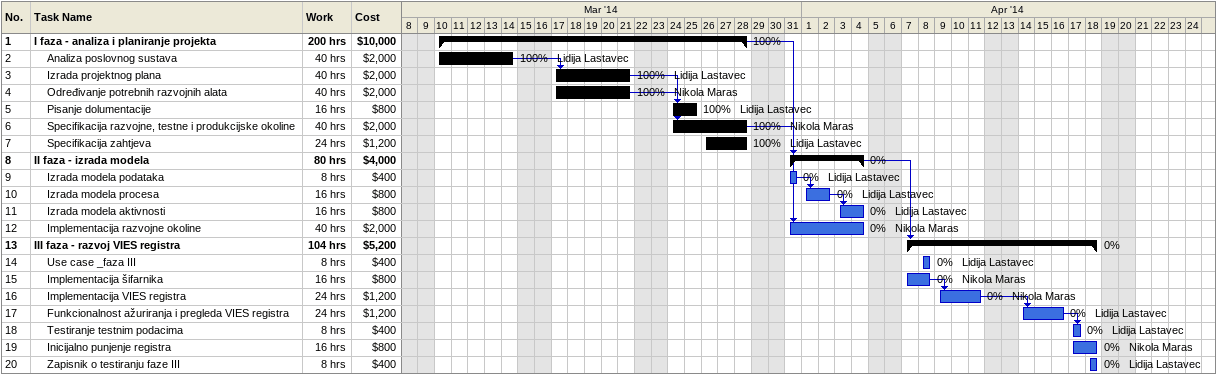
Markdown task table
| ID | Level | Task | Start | Finish | Predecessors | Resources | % complete | Work (h) | Cost ($) |
|---|---|---|---|---|---|---|---|---|---|
| 1 | 1 | **I faza - analiza i planiranje projekta** | 2014-03-10 | 2014-03-28 |  |  | 100 | 200 | 10000 |
| 2 | 2 | Analiza poslovnog sustava | 2014-03-10 | 2014-03-14 |  | Lidija Lastavec | 100 | 40 | 2000 |
| 3 | 2 | Izrada projektnog plana | 2014-03-17 | 2014-03-21 | 2 | Lidija Lastavec | 100 | 40 | 2000 |
| 4 | 2 | Određivanje potrebnih razvojnih alata | 2014-03-17 | 2014-03-21 |  | Nikola Maras | 100 | 40 | 2000 |
| 5 | 2 | Pisanje dolumentacije | 2014-03-24 | 2014-03-25 | 3 | Lidija Lastavec | 100 | 16 | 800 |
| 6 | 2 | Specifikacija razvojne, testne i produkcijske okoline | 2014-03-24 | 2014-03-28 | 4 | Nikola Maras | 100 | 40 | 2000 |
| 7 | 2 | Specifikacija zahtjeva | 2014-03-26 | 2014-03-28 |  | Lidija Lastavec | 100 | 24 | 1200 |
| 8 | 1 | **II faza - izrada modela** | 2014-03-31 | 2014-04-04 | 1 |  | 0 | 80 | 4000 |
| 9 | 2 | Izrada modela podataka | 2014-03-31 | 2014-03-31 |  | Lidija Lastavec | 0 | 8 | 400 |
| 10 | 2 | Izrada modela procesa | 2014-04-01 | 2014-04-02 | 9 | Lidija Lastavec | 0 | 16 | 800 |
| 11 | 2 | Izrada modela aktivnosti | 2014-04-03 | 2014-04-04 | 10 | Lidija Lastavec | 0 | 16 | 800 |
| 12 | 2 | Implementacija razvojne okoline | 2014-03-31 | 2014-04-04 | 6 | Nikola Maras | 0 | 40 | 2000 |
| 13 | 1 | **III faza - razvoj VIES registra** | 2014-04-07 | 2014-04-18 | 8 |  | 0 | 104 | 5200 |
| 14 | 2 | Use case _faza III | 2014-04-08 | 2014-04-08 |  | Lidija Lastavec | 0 | 8 | 400 |
| 15 | 2 | Implementacija šifarnika | 2014-04-07 | 2014-04-08 |  | Nikola Maras | 0 | 16 | 800 |
| 16 | 2 | Implementacija VIES registra | 2014-04-09 | 2014-04-11 | 15 | Nikola Maras | 0 | 24 | 1200 |
| 17 | 2 | Funkcionalnost ažuriranja i pregleda VIES registra | 2014-04-14 | 2014-04-16 | 16 | Lidija Lastavec | 0 | 24 | 1200 |
| 18 | 2 | Testiranje testnim podacima | 2014-04-17 | 2014-04-17 | 17 | Lidija Lastavec | 0 | 8 | 400 |
| 19 | 2 | Inicijalno punjenje registra | 2014-04-17 | 2014-04-18 |  | Nikola Maras | 0 | 16 | 800 |
| 20 | 2 | Zapisnik o testiranju faze III | 2014-04-18 | 2014-04-18 |  | Lidija Lastavec | 0 | 8 | 400 |
